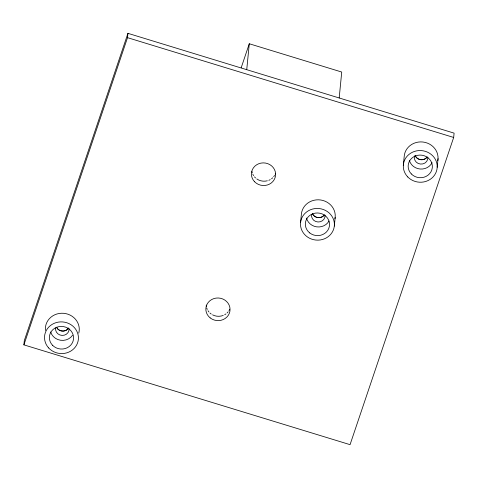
<?xml version="1.0" encoding="UTF-8"?>
<svg xmlns="http://www.w3.org/2000/svg" width="478" height="478" viewBox="0 0 478 478"><rect width="100%" height="100%" fill="white"/><g stroke="black" fill="none" stroke-linecap="round" stroke-linejoin="round"><path stroke-width="0.72" d="M23.9 344.865L24.324 340.545L127.943 33.34L454.1 133.135L453.676 137.455L350.057 444.66L23.9 344.865L127.518 37.666L127.943 33.34M246.738 69.686L249.283 43.755L341.728 72.041L339.189 97.972M300.566 222.533L301.415 213.887A16.969 15.84 5.6 0 1 320.684 199.989A16.969 15.84 5.6 0 1 334.959 218.781M334.319 226.064A16.969 15.84 5.6 0 0 310.443 209.77A16.969 15.84 5.6 0 0 307.563 237.058A16.969 15.84 5.6 0 0 334.319 226.064L335.168 217.418M403.312 165.513L404.161 156.868A16.969 15.84 5.6 0 1 422.928 142.014A16.969 15.84 5.6 0 1 437.806 160.692M437.197 167.282L438.045 158.636M241.181 67.762L249.283 43.755M68.581 327.974C66.066 332.371 58.716 331.947 56.649 327.352M427.003 157.238C424.034 161.068 417.348 160.321 415.322 155.912M323.917 215.464C320.714 219.079 314.076 217.974 312.343 213.427A6.788 6.333 5.6 0 0 317.984 217.621A6.788 6.333 5.6 0 0 324.437 214.801M127.518 37.666L453.676 137.455M68.474 328.231A6.788 6.333 5.6 0 1 62.236 331.075A6.788 6.333 5.6 0 1 56.541 327.245M427.254 156.904A6.788 6.333 5.6 0 1 420.795 159.724A6.788 6.333 5.6 0 1 415.155 155.523M69.077 328.607A6.788 6.333 5.6 0 1 62.032 335.413A6.788 6.333 5.6 0 1 55.639 327.908M325.046 215.178A6.788 6.333 5.6 0 1 318.001 221.983A6.788 6.333 5.6 0 1 311.608 214.473M427.87 157.411A6.788 6.333 5.6 0 1 420.377 164.044A6.788 6.333 5.6 0 1 414.593 155.9M432.088 162.663A12.117 11.317 5.6 0 1 420.114 169.021A12.117 11.317 5.6 0 1 409.437 160.644M72.548 335.281A12.117 11.317 5.6 0 1 60.545 340.258A12.117 11.317 5.6 0 1 50.656 331.971M45.452 330.477A16.969 15.84 5.6 0 1 63.568 313.293A16.969 15.84 5.6 0 1 78.762 333.184M329.025 221.027A12.117 11.317 5.6 0 1 316.741 226.859A12.117 11.317 5.6 0 1 306.482 218.034M275.495 173.418A12.117 11.317 5.6 0 1 275.232 174.112M274.563 175.45A12.117 11.317 5.6 0 1 273.715 176.687M272.699 177.81A12.117 11.317 5.6 0 1 271.528 178.796M270.231 179.632A12.117 11.317 5.6 0 1 268.827 180.302M267.339 180.792A12.117 11.317 5.6 0 1 256.788 178.933M255.575 177.965A12.117 11.317 5.6 0 1 254.499 176.86M253.591 175.641A12.117 11.317 5.6 0 1 252.856 174.315M252.312 172.916A12.117 11.317 5.6 0 1 251.972 171.471M229.661 309.212A12.117 11.317 5.6 0 1 228.998 310.551M228.143 311.787A12.117 11.317 5.6 0 1 227.128 312.911M225.963 313.897A12.117 11.317 5.6 0 1 224.666 314.733M223.262 315.402A12.117 11.317 5.6 0 1 212.555 314.841M211.216 314.034A12.117 11.317 5.6 0 1 210.003 313.066M208.934 311.961A12.117 11.317 5.6 0 1 208.02 310.736M207.291 309.415A12.117 11.317 5.6 0 1 206.747 308.017M206.4 306.571A12.117 11.317 5.6 0 1 206.257 305.089M210.171 317.888A12.117 11.317 5.6 0 0 229.876 311.405A12.117 11.317 5.6 0 0 213.786 298.619A12.117 11.317 5.6 0 0 210.171 317.888M254.595 181.754A12.117 11.317 5.6 0 0 275.071 177.738A12.117 11.317 5.6 0 0 260.88 163.123A12.117 11.317 5.6 0 0 254.595 181.754M407.77 176.962A16.969 15.84 5.6 0 0 436.438 171.345A16.969 15.84 5.6 0 0 416.565 150.881A16.969 15.84 5.6 0 0 407.77 176.962M411.337 173.944A12.117 11.317 5.6 0 0 431.813 169.935A12.117 11.317 5.6 0 0 417.623 155.314A12.117 11.317 5.6 0 0 411.337 173.944M52.556 345.277A12.117 11.317 5.6 0 0 73.032 341.262A12.117 11.317 5.6 0 0 58.842 326.647A12.117 11.317 5.6 0 0 52.556 345.277M48.637 347.924A16.969 15.84 5.6 0 0 77.49 343.144A16.969 15.84 5.6 0 0 58.298 322.118A16.969 15.84 5.6 0 0 48.637 347.924M309.72 232.923A12.117 11.317 5.6 0 0 329.384 226.333A12.117 11.317 5.6 0 0 313.221 213.63A12.117 11.317 5.6 0 0 309.72 232.923"/></g></svg>
